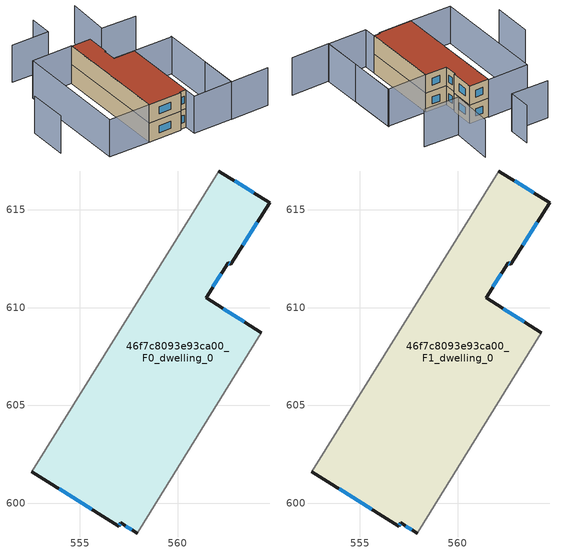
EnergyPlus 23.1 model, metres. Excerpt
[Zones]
46f7c8093e93ca00_F0_dwelling_0
 floor ground (EU_floor_Construction): 564.71,615.36 562.73,612.21 562.58,612.3 561.46,610.5 564.3,608.73 557.93,598.47 557.1,598.99 556.99,598.82 552.55,601.61 562.11,616.99 z0
 wall outside (EU_wall_Construction): 564.3,608.73 561.46,610.5 562.58,612.3 562.73,612.21 564.71,615.36 562.11,616.99 / 552.55,601.61 556.99,598.82 557.1,598.99 557.93,598.47 z0:3
 wall adiabatic (EU_wall_Construction): 557.93,598.47 564.3,608.73 / 562.11,616.99 552.55,601.61 z0:3
 window (EU_Window_Construction): 563.35,613.19 564.09,614.38 / 562.63,612.27 562.68,612.24 / 561.81,611.06 562.23,611.74 / 563.41,609.28 562.34,609.95 / 557.36,598.83 557.67,598.63 / 557.03,598.87 557.07,598.94 / 553.94,600.74 555.61,599.69 / 563.9,615.87 562.92,616.48 z0.93:2.07
46f7c8093e93ca00_F1_dwelling_0
 floor to 46f7c8093e93ca00_F0_dwelling_0 (EU_floor_Construction): 564.71,615.36 562.73,612.21 562.58,612.3 561.46,610.5 564.29,608.73 557.93,598.47 557.1,598.99 556.99,598.82 552.55,601.61 562.11,616.99 z3
 wall outside (EU_wall_Construction): 564.3,608.73 561.46,610.5 562.58,612.3 562.73,612.21 564.71,615.36 562.11,616.99 / 552.55,601.61 556.99,598.82 557.1,598.99 557.93,598.47 z3:6
 wall adiabatic (EU_wall_Construction): 557.93,598.47 564.3,608.73 / 562.11,616.99 552.55,601.61 z3:6
 window (EU_Window_Construction): 563.35,613.19 564.09,614.38 / 562.63,612.27 562.68,612.24 / 561.81,611.06 562.23,611.74 / 563.41,609.28 562.34,609.95 / 557.36,598.83 557.67,598.63 / 557.03,598.87 557.07,598.94 / 553.94,600.74 555.61,599.69 / 563.9,615.87 562.92,616.48 z3.93:5.07
 roof outside (EU_roof_Construction): 557.93,598.47 564.3,608.73 561.46,610.5 562.58,612.3 562.73,612.21 564.71,615.36 562.11,616.99 552.55,601.61 556.99,598.82 557.1,598.99 z6
shading: 567.31,590.38 562.2,593.55 / 562.2,593.55 569.62,605.51 / 572.45,611.88 567.88,614.94 / 567.88,614.94 571.61,620.5 / 566.09,624.24 564.18,621.31 / 564.18,621.31 559.27,624.51 / 548.58,616.74 545.37,611.56 / 556.92,596.85 564.3,608.73 / 564.3,608.73 569.58,605.44 / 569.58,605.44 562.21,593.57 / 562.21,593.57 556.92,596.85 / 552.55,601.61 547.06,605.05 / 547.06,605.05 556.68,620.39 / 556.68,620.39 562.18,616.95 / 562.18,616.95 552.55,601.61 z0:6
[Building]
EU S2 Campaign: North Axis=0; Terrain=City; Solar Distribution=FullExterior
[Site:Location]
Montreal-Trudeau.Intl.AP: Latitude=45.4667; Longitude=-73.75; Time Zone=-5; Elevation=36
[SizingPeriod:WeatherFileDays]
AnnualSizingPeriod: Begin Month=1; Begin Day of Month=1; End Month=12; End Day of Month=31; Day of Week for Start Day=Monday; Use Weather File Daylight Saving Period=No; Use Weather File Rain and Snow Indicators=No
[MATERIAL]
EU_InternalMass_Material: Roughness=MediumRough; Thickness=0.1; Conductivity=1; Density=1800; Specific Heat=900; Thermal Absorptance=0.9; Solar Absorptance=0.7; Visible Absorptance=0.7
[MATERIAL:NOMASS] Roughness=MediumRough; Thermal Absorptance=0.9; Solar Absorptance=0.7; Visible Absorptance=0.7
Name | Thermal Resistance
EU_wall_NoMass; EU_floor_NoMass | 1.51479
EU_roof_NoMass | 2.84114
[WINDOWMATERIAL:SIMPLEGLAZINGSYSTEM]
EU_Window_SimpleGlazing: UFactor=3.53504; Solar Heat Gain Coefficient=0.8; Visible Transmittance=0.8
[CONSTRUCTION]
EU_wall_Construction: EU_wall_NoMass
EU_roof_Construction: EU_roof_NoMass
EU_floor_Construction: EU_floor_NoMass
EU_Window_Construction: EU_Window_SimpleGlazing
EU_InternalMass_Construction: EU_InternalMass_Material
[ZONE] Type=1; Multiplier=1; Ceiling Height=autocalculate; Volume=280.775; Floor Area=autocalculate; Part of Total Floor Area=Yes
46f7c8093e93ca00_F0_dwelling_0; 46f7c8093e93ca00_F1_dwelling_0
[INTERNALMASS] Construction=EU_InternalMass_Construction; Surface Area=93.5915
Name | Zone or ZoneList
46f7c8093e93ca00_F0_dwelling_0_EU_InternalMass | 46f7c8093e93ca00_F0_dwelling_0
46f7c8093e93ca00_F1_dwelling_0_EU_InternalMass | 46f7c8093e93ca00_F1_dwelling_0
[OTHEREQUIPMENT] Fuel Type=Electricity; Design Level Calculation Method=Watts/Area; Power per Zone Floor Area=1; Fraction Latent=0; Fraction Radiant=0; Fraction Lost=0; Carbon Dioxide Generation Rate=0; EndUse Subcategory=EU_Step8_InternalGains
Name | Zone or ZoneList or Space or SpaceList | Schedule
EU_Step8_InternalGain_46f7c8093e93ca00_F0_dwelling_0_f000 | 46f7c8093e93ca00_F0_dwelling_0 | EU_Step8_GainSchedule_46f7c8093e93ca00_F0_dwelling_0_f000
EU_Step8_InternalGain_46f7c8093e93ca00_F1_dwelling_0_f000 | 46f7c8093e93ca00_F1_dwelling_0 | EU_Step8_GainSchedule_46f7c8093e93ca00_F1_dwelling_0_f000
[ZONEVENTILATION:DESIGNFLOWRATE] Schedule=EU_AlwaysOn; Design Flow Rate Calculation Method=AirChanges/Hour; Air Changes per Hour=0.775154; Ventilation Type=Natural; Fan Pressure Rise=0; Fan Total Efficiency=1; Constant Term Coefficient=1; Temperature Term Coefficient=0; Velocity Term Coefficient=0; Velocity Squared Term Coefficient=0; Minimum Indoor Temperature=-100; Maximum Indoor Temperature=100; Delta Temperature=-100; Minimum Outdoor Temperature=-100; Maximum Outdoor Temperature=100; Maximum Wind Speed=40
Name | Zone or ZoneList or Space or SpaceList
EU_ConstantAir_46f7c8093e93ca00_F0_dwelling_0 | 46f7c8093e93ca00_F0_dwelling_0
EU_ConstantAir_46f7c8093e93ca00_F1_dwelling_0 | 46f7c8093e93ca00_F1_dwelling_0
[HVACTEMPLATE:THERMOSTAT] Constant Heating Setpoint=20; Constant Cooling Setpoint=50
EU_HeatOnly_46f7c8093e93ca00_F0_dwelling_0; EU_HeatOnly_46f7c8093e93ca00_F1_dwelling_0
[HVACTEMPLATE:ZONE:IDEALLOADSAIRSYSTEM] System Availability Schedule=EU_AlwaysOn; Maximum Heating Supply Air Temperature=50; Minimum Cooling Supply Air Temperature=13; Maximum Heating Supply Air Humidity Ratio=0.0156; Minimum Cooling Supply Air Humidity Ratio=0.0077; Heating Limit=NoLimit; Cooling Limit=NoLimit; Heating Availability Schedule=EU_AlwaysOn; Cooling Availability Schedule=EU_CoolingOff; Dehumidification Control Type=ConstantSensibleHeatRatio; Cooling Sensible Heat Ratio=0.7; Dehumidification Setpoint=60; Humidification Control Type=None; Humidification Setpoint=30; Outdoor Air Method=None; Outdoor Air Flow Rate per Person=0.00944; Outdoor Air Flow Rate per Zone Floor Area=0; Outdoor Air Flow Rate per Zone=0; Demand Controlled Ventilation Type=None; Outdoor Air Economizer Type=NoEconomizer; Heat Recovery Type=None; Sensible Heat Recovery Effectiveness=0.7; Latent Heat Recovery Effectiveness=0.65
Name | Template Thermostat
46f7c8093e93ca00_F0_dwelling_0 | EU_HeatOnly_46f7c8093e93ca00_F0_dwelling_0
46f7c8093e93ca00_F1_dwelling_0 | EU_HeatOnly_46f7c8093e93ca00_F1_dwelling_0
[SIZING:ZONE] Zone Cooling Design Supply Air Temperature Input Method=SupplyAirTemperature; Zone Cooling Design Supply Air Temperature=13; Zone Heating Design Supply Air Temperature Input Method=SupplyAirTemperature; Zone Heating Design Supply Air Temperature=50; Zone Cooling Design Supply Air Humidity Ratio=0.008; Zone Heating Design Supply Air Humidity Ratio=0.008; Cooling Design Air Flow Method=DesignDay; Cooling Design Air Flow Rate=0; Cooling Minimum Air Flow per Zone Floor Area=0.000762; Cooling Minimum Air Flow=0; Cooling Minimum Air Flow Fraction=0.2; Heating Design Air Flow Method=DesignDay; Heating Design Air Flow Rate=0; Heating Maximum Air Flow per Zone Floor Area=0.002032; Heating Maximum Air Flow=0.141576; Heating Maximum Air Flow Fraction=0.3; Account for Dedicated Outdoor Air System=No; Dedicated Outdoor Air System Control Strategy=NeutralSupplyAir; Dedicated Outdoor Air Low Setpoint Temperature for Design=autosize; Dedicated Outdoor Air High Setpoint Temperature for Design=autosize; Zone Load Sizing Method=Sensible Load Only No Latent Load; Zone Latent Cooling Design Supply Air Humidity Ratio Input Method=HumidityRatioDifference; Zone Cooling Design Supply Air Humidity Ratio Difference=0.005; Zone Latent Heating Design Supply Air Humidity Ratio Input Method=HumidityRatioDifference; Zone Humidification Design Supply Air Humidity Ratio Difference=0.005
46f7c8093e93ca00_F0_dwelling_0; 46f7c8093e93ca00_F1_dwelling_0
[SCHEDULE:CONSTANT]
Name | Hourly Value
EU_AlwaysOn | 1
EU_CoolingOff | 0
[SCHEDULE:FILE] Column Number=1; Rows to Skip at Top=0; Number of Hours of Data=8760; Column Separator=Comma; Interpolate to Timestep=No; Minutes per Item=60; Adjust Schedule for Daylight Savings=Yes
Name | File
EU_Step8_GainSchedule_46f7c8093e93ca00_F0_dwelling_0_f000 | ../../schedules/46f7c8093e93ca00/46f7c8093e93ca00_F0_dwelling_0_f000_gain.csv
EU_Step8_GainSchedule_46f7c8093e93ca00_F1_dwelling_0_f000 | ../../schedules/46f7c8093e93ca00/46f7c8093e93ca00_F1_dwelling_0_f000_gain.csv
